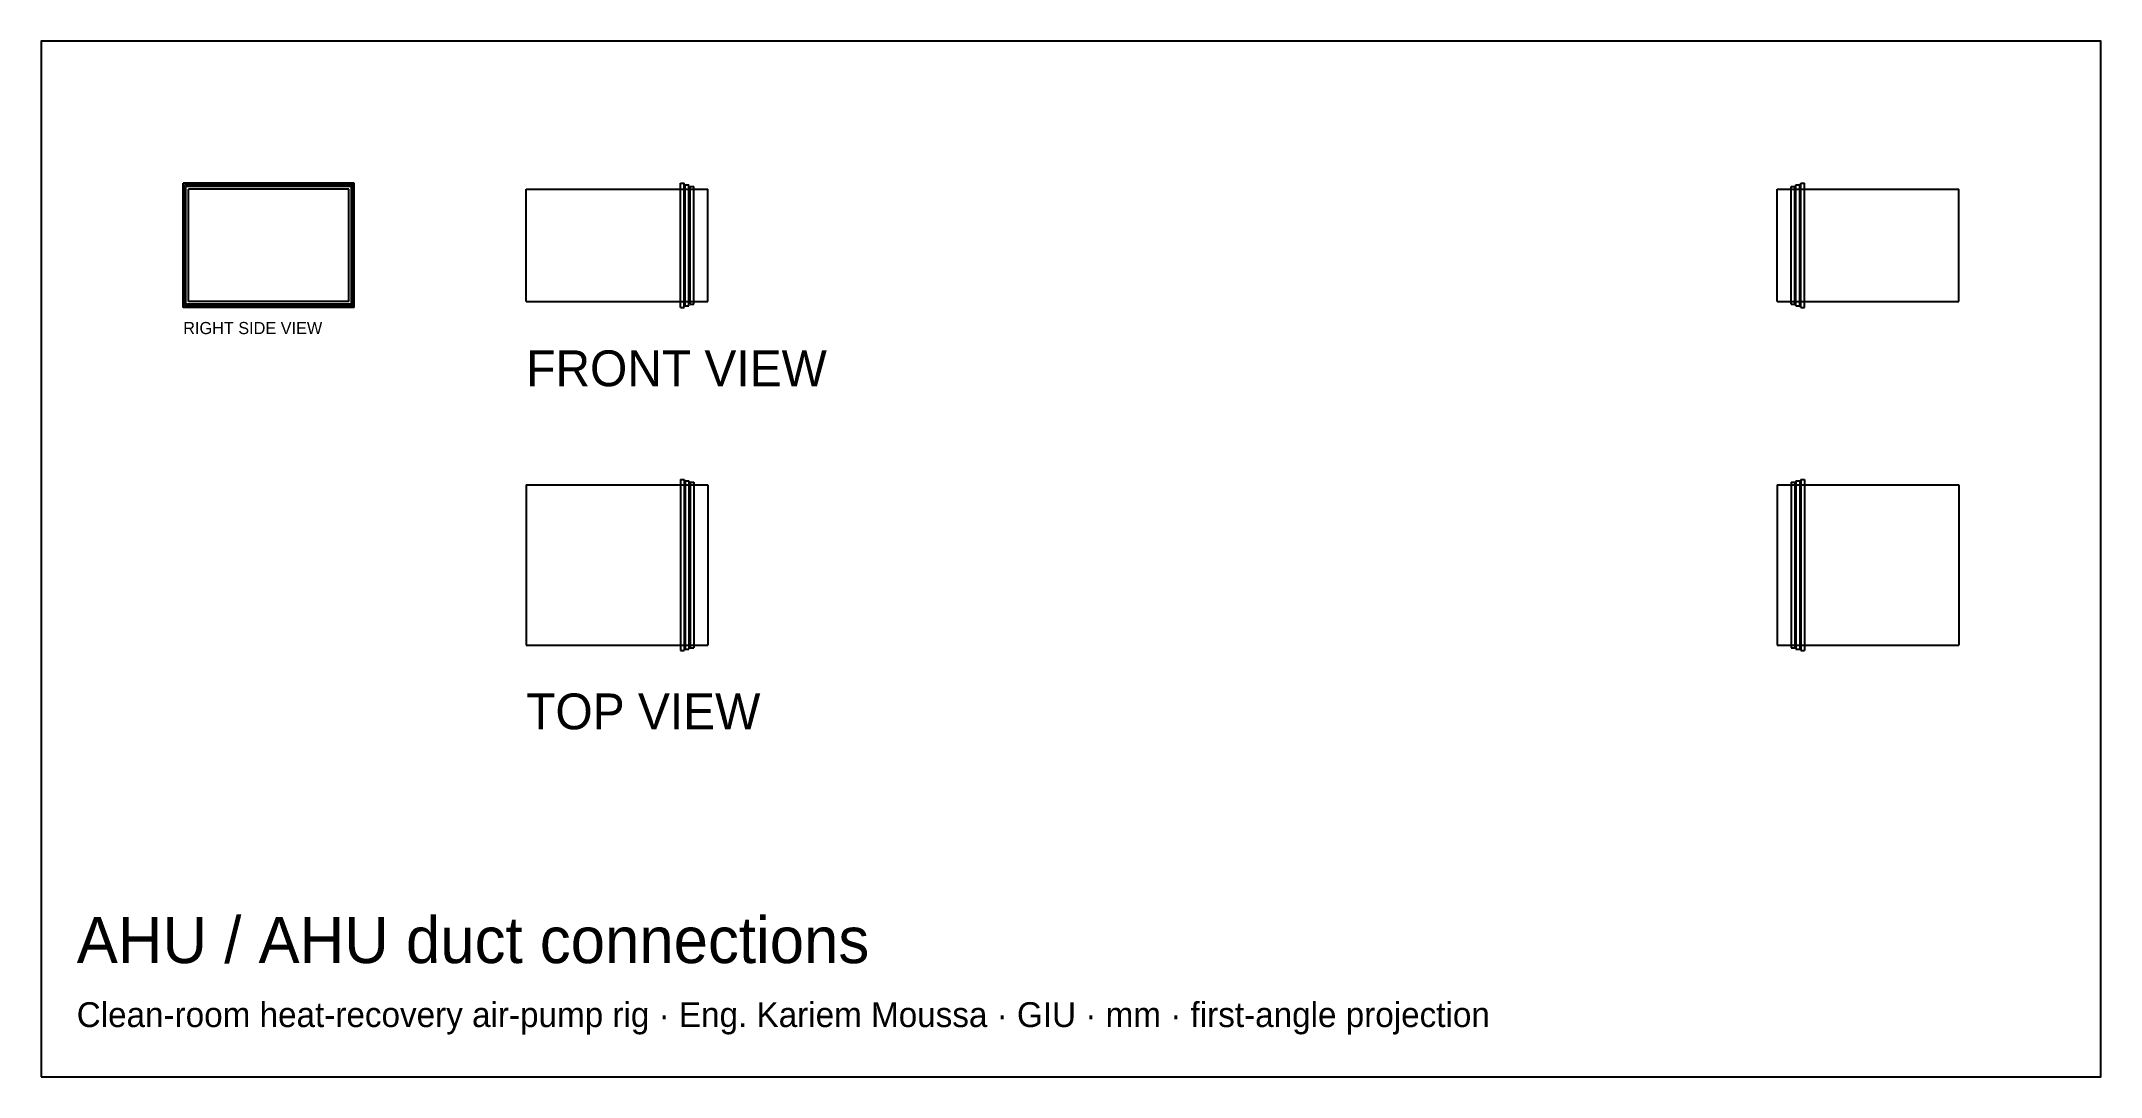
# Model space of a CAD drawing. Header units: millimetres. Extents: x -455 to -31, y -127 to 86.
import ezdxf

# ---------------------------------------------------------------- set-up
doc = ezdxf.new("R2010")
doc.units = ezdxf.units.MM
for name, color, linetype in [('BORDER', 7, 'Continuous'), ('HIDDEN', 8, 'Continuous'), ('TEXT', 5, 'Continuous'), ('VISIBLE', 7, 'Continuous')]:
    doc.layers.add(name, color=color, linetype=linetype)

msp = doc.modelspace()

# ---------------------------------------------------------------- linework, layer by layer
at = {"layer": 'BORDER'}
msp.add_lwpolyline([(-454.606, -126.946), (-30.77, -126.946), (-30.77, 86.07), (-454.606, 86.07)], close=True, dxfattribs=at)
at = {"layer": 'HIDDEN'}
for points in [[(-390.176, 56.84), (-425.376, 56.84)], [(-425.376, 31.32), (-425.376, 56.84)], [(-390.176, 56.84), (-425.376, 56.84)], [(-425.376, 31.32), (-425.376, 56.84)], [(-390.176, 56.84), (-425.376, 56.84)], [(-425.376, 31.32), (-425.376, 56.84)], [(-390.451, 56.51), (-425.101, 56.51)], [(-425.101, 31.65), (-425.101, 56.51)], [(-390.451, 56.51), (-425.101, 56.51)], [(-425.101, 31.65), (-425.101, 56.51)], [(-390.451, 56.51), (-425.101, 56.51)], [(-425.101, 31.65), (-425.101, 56.51)], [(-390.451, 56.51), (-425.101, 56.51)], [(-425.101, 31.65), (-425.101, 56.51)], [(-390.726, 56.18), (-424.826, 56.18)], [(-424.826, 31.98), (-424.826, 56.18)], [(-390.726, 56.18), (-424.826, 56.18)], [(-424.826, 31.98), (-424.826, 56.18)], [(-390.726, 56.18), (-424.826, 56.18)], [(-424.826, 31.98), (-424.826, 56.18)], [(-390.726, 56.18), (-424.826, 56.18)], [(-424.826, 31.98), (-424.826, 56.18)], [(-391.276, 55.63), (-424.276, 55.63)], [(-424.276, 32.53), (-424.276, 55.63)], [(-391.276, 55.63), (-424.276, 55.63)], [(-424.276, 32.53), (-424.276, 55.63)], [(-391.276, 55.63), (-424.276, 55.63)], [(-424.276, 32.53), (-424.276, 55.63)], [(-391.276, 32.53), (-391.276, 55.63)], [(-391.276, 32.53), (-391.276, 55.63)], [(-391.276, 32.53), (-391.276, 55.63)], [(-390.726, 31.98), (-390.726, 56.18)], [(-390.726, 31.98), (-390.726, 56.18)], [(-390.726, 31.98), (-390.726, 56.18)], [(-390.726, 31.98), (-390.726, 56.18)], [(-390.451, 31.65), (-390.451, 56.51)], [(-390.451, 31.65), (-390.451, 56.51)], [(-390.451, 31.65), (-390.451, 56.51)], [(-390.451, 31.65), (-390.451, 56.51)], [(-390.176, 31.32), (-390.176, 56.84)], [(-390.176, 31.32), (-390.176, 56.84)], [(-390.176, 31.32), (-390.176, 56.84)], [(-354.8, 55.63), (-317.4, 55.63)], [(-354.8, 32.53), (-354.8, 55.63)], [(-323.065, 56.84), (-322.295, 56.84)], [(-323.065, 31.32), (-323.065, 56.84)], [(-323.065, 55.63), (-322.295, 55.63)], [(-322.295, 31.32), (-322.295, 56.84)], [(-322.075, 56.51), (-321.305, 56.51)], [(-322.075, 31.65), (-322.075, 56.51)], [(-322.075, 55.63), (-321.305, 55.63)], [(-321.305, 31.65), (-321.305, 56.51)], [(-321.085, 56.18), (-320.315, 56.18)], [(-321.085, 31.98), (-321.085, 56.18)], [(-321.085, 55.63), (-320.315, 55.63)], [(-320.315, 31.98), (-320.315, 56.18)], [(-317.4, 32.53), (-317.4, 55.63)], [(-97.4, 55.63), (-60, 55.63)], [(-97.4, 32.53), (-97.4, 55.63)], [(-94.485, 56.18), (-93.715, 56.18)], [(-94.485, 31.98), (-94.485, 56.18)], [(-94.485, 55.63), (-93.715, 55.63)], [(-93.715, 31.98), (-93.715, 56.18)], [(-93.495, 56.51), (-92.725, 56.51)], [(-93.495, 31.65), (-93.495, 56.51)], [(-93.495, 55.63), (-92.725, 55.63)], [(-92.725, 31.65), (-92.725, 56.51)], [(-92.505, 56.84), (-91.735, 56.84)], [(-92.505, 31.32), (-92.505, 56.84)], [(-92.505, 55.63), (-91.735, 55.63)], [(-91.735, 31.32), (-91.735, 56.84)], [(-60, 32.53), (-60, 55.63)], [(-390.176, 31.32), (-425.376, 31.32)], [(-390.176, 31.32), (-425.376, 31.32)], [(-390.176, 31.32), (-425.376, 31.32)], [(-390.451, 31.65), (-425.101, 31.65)], [(-390.451, 31.65), (-425.101, 31.65)], [(-390.451, 31.65), (-425.101, 31.65)], [(-390.451, 31.65), (-425.101, 31.65)], [(-390.726, 31.98), (-424.826, 31.98)], [(-390.726, 31.98), (-424.826, 31.98)], [(-390.726, 31.98), (-424.826, 31.98)], [(-390.726, 31.98), (-424.826, 31.98)], [(-391.276, 32.53), (-424.276, 32.53)], [(-391.276, 32.53), (-424.276, 32.53)], [(-391.276, 32.53), (-424.276, 32.53)], [(-354.8, 32.53), (-317.4, 32.53)], [(-323.065, 32.53), (-322.295, 32.53)], [(-323.065, 31.32), (-322.295, 31.32)], [(-322.075, 32.53), (-321.305, 32.53)], [(-322.075, 31.65), (-321.305, 31.65)], [(-321.085, 32.53), (-320.315, 32.53)], [(-321.085, 31.98), (-320.315, 31.98)], [(-97.4, 32.53), (-60, 32.53)], [(-94.485, 32.53), (-93.715, 32.53)], [(-94.485, 31.98), (-93.715, 31.98)], [(-93.495, 32.53), (-92.725, 32.53)], [(-93.495, 31.65), (-92.725, 31.65)], [(-92.505, 32.53), (-91.735, 32.53)], [(-92.505, 31.32), (-91.735, 31.32)], [(-323.065, -4.056), (-322.295, -4.056)], [(-323.065, -4.056), (-323.065, -39.256)], [(-322.295, -4.056), (-322.295, -39.256)], [(-92.505, -4.056), (-91.735, -4.056)], [(-92.505, -4.056), (-92.505, -39.256)], [(-91.735, -4.056), (-91.735, -39.256)], [(-354.8, -5.156), (-317.4, -5.156)], [(-354.8, -5.156), (-354.8, -38.156)], [(-323.065, -5.156), (-322.295, -5.156)], [(-322.075, -4.331), (-321.305, -4.331)], [(-322.075, -4.331), (-322.075, -38.981)], [(-322.075, -5.156), (-321.305, -5.156)], [(-321.305, -4.331), (-321.305, -38.981)], [(-321.085, -4.606), (-320.315, -4.606)], [(-321.085, -4.606), (-321.085, -38.706)], [(-321.085, -5.156), (-320.315, -5.156)], [(-320.315, -4.606), (-320.315, -38.706)], [(-317.4, -5.156), (-317.4, -38.156)], [(-97.4, -5.156), (-60, -5.156)], [(-97.4, -5.156), (-97.4, -38.156)], [(-94.485, -4.606), (-93.715, -4.606)], [(-94.485, -4.606), (-94.485, -38.706)], [(-94.485, -5.156), (-93.715, -5.156)], [(-93.715, -4.606), (-93.715, -38.706)], [(-93.495, -4.331), (-92.725, -4.331)], [(-93.495, -4.331), (-93.495, -38.981)], [(-93.495, -5.156), (-92.725, -5.156)], [(-92.725, -4.331), (-92.725, -38.981)], [(-92.505, -5.156), (-91.735, -5.156)], [(-60, -5.156), (-60, -38.156)], [(-354.8, -38.156), (-317.4, -38.156)], [(-323.065, -38.156), (-322.295, -38.156)], [(-323.065, -39.256), (-322.295, -39.256)], [(-322.075, -38.156), (-321.305, -38.156)], [(-322.075, -38.981), (-321.305, -38.981)], [(-321.085, -38.156), (-320.315, -38.156)], [(-321.085, -38.706), (-320.315, -38.706)], [(-97.4, -38.156), (-60, -38.156)], [(-94.485, -38.156), (-93.715, -38.156)], [(-94.485, -38.706), (-93.715, -38.706)], [(-93.495, -38.156), (-92.725, -38.156)], [(-93.495, -38.981), (-92.725, -38.981)], [(-92.505, -38.156), (-91.735, -38.156)], [(-92.505, -39.256), (-91.735, -39.256)]]:
    msp.add_lwpolyline(points, dxfattribs=at)
at = {"layer": 'VISIBLE'}
for points in [[(-390.176, 56.84), (-425.376, 56.84)], [(-425.376, 31.32), (-425.376, 56.84)], [(-391.276, 55.63), (-424.276, 55.63)], [(-424.276, 32.53), (-424.276, 55.63)], [(-391.276, 32.53), (-391.276, 55.63)], [(-390.176, 31.32), (-390.176, 56.84)], [(-354.8, 55.63), (-323.065, 55.63)], [(-354.8, 32.53), (-354.8, 55.63)], [(-323.065, 56.84), (-322.295, 56.84)], [(-323.065, 31.32), (-323.065, 56.84)], [(-322.295, 31.32), (-322.295, 56.84)], [(-322.295, 55.63), (-322.075, 55.63)], [(-322.075, 56.51), (-321.305, 56.51)], [(-322.075, 31.65), (-322.075, 56.51)], [(-321.305, 31.65), (-321.305, 56.51)], [(-321.305, 55.63), (-321.085, 55.63)], [(-321.085, 56.18), (-320.315, 56.18)], [(-321.085, 31.98), (-321.085, 56.18)], [(-320.315, 31.98), (-320.315, 56.18)], [(-320.315, 55.63), (-317.4, 55.63)], [(-317.4, 32.53), (-317.4, 55.63)], [(-97.4, 55.63), (-94.485, 55.63)], [(-97.4, 32.53), (-97.4, 55.63)], [(-94.485, 56.18), (-93.715, 56.18)], [(-94.485, 31.98), (-94.485, 56.18)], [(-93.715, 31.98), (-93.715, 56.18)], [(-93.715, 55.63), (-93.495, 55.63)], [(-93.495, 56.51), (-92.725, 56.51)], [(-93.495, 31.65), (-93.495, 56.51)], [(-92.725, 31.65), (-92.725, 56.51)], [(-92.725, 55.63), (-92.505, 55.63)], [(-92.505, 56.84), (-91.735, 56.84)], [(-92.505, 31.32), (-92.505, 56.84)], [(-91.735, 31.32), (-91.735, 56.84)], [(-91.735, 55.63), (-60, 55.63)], [(-60, 32.53), (-60, 55.63)], [(-390.176, 31.32), (-425.376, 31.32)], [(-391.276, 32.53), (-424.276, 32.53)], [(-354.8, 32.53), (-323.065, 32.53)], [(-323.065, 31.32), (-322.295, 31.32)], [(-322.295, 32.53), (-322.075, 32.53)], [(-322.075, 31.65), (-321.305, 31.65)], [(-321.305, 32.53), (-321.085, 32.53)], [(-321.085, 31.98), (-320.315, 31.98)], [(-320.315, 32.53), (-317.4, 32.53)], [(-97.4, 32.53), (-94.485, 32.53)], [(-94.485, 31.98), (-93.715, 31.98)], [(-93.715, 32.53), (-93.495, 32.53)], [(-93.495, 31.65), (-92.725, 31.65)], [(-92.725, 32.53), (-92.505, 32.53)], [(-92.505, 31.32), (-91.735, 31.32)], [(-91.735, 32.53), (-60, 32.53)], [(-323.065, -4.056), (-322.295, -4.056)], [(-323.065, -4.056), (-323.065, -39.256)], [(-322.295, -4.056), (-322.295, -39.256)], [(-92.505, -4.056), (-91.735, -4.056)], [(-92.505, -4.056), (-92.505, -39.256)], [(-91.735, -4.056), (-91.735, -39.256)], [(-354.8, -5.156), (-323.065, -5.156)], [(-354.8, -5.156), (-354.8, -38.156)], [(-322.295, -5.156), (-322.075, -5.156)], [(-322.075, -4.331), (-321.305, -4.331)], [(-322.075, -4.331), (-322.075, -38.981)], [(-321.305, -4.331), (-321.305, -38.981)], [(-321.305, -5.156), (-321.085, -5.156)], [(-321.085, -4.606), (-320.315, -4.606)], [(-321.085, -4.606), (-321.085, -38.706)], [(-320.315, -4.606), (-320.315, -38.706)], [(-320.315, -5.156), (-317.4, -5.156)], [(-317.4, -5.156), (-317.4, -38.156)], [(-97.4, -5.156), (-94.485, -5.156)], [(-97.4, -5.156), (-97.4, -38.156)], [(-94.485, -4.606), (-93.715, -4.606)], [(-94.485, -4.606), (-94.485, -38.706)], [(-93.715, -4.606), (-93.715, -38.706)], [(-93.715, -5.156), (-93.495, -5.156)], [(-93.495, -4.331), (-92.725, -4.331)], [(-93.495, -4.331), (-93.495, -38.981)], [(-92.725, -4.331), (-92.725, -38.981)], [(-92.725, -5.156), (-92.505, -5.156)], [(-91.735, -5.156), (-60, -5.156)], [(-60, -5.156), (-60, -38.156)], [(-354.8, -38.156), (-323.065, -38.156)], [(-323.065, -39.256), (-322.295, -39.256)], [(-322.295, -38.156), (-322.075, -38.156)], [(-322.075, -38.981), (-321.305, -38.981)], [(-321.305, -38.156), (-321.085, -38.156)], [(-321.085, -38.706), (-320.315, -38.706)], [(-320.315, -38.156), (-317.4, -38.156)], [(-97.4, -38.156), (-94.485, -38.156)], [(-94.485, -38.706), (-93.715, -38.706)], [(-93.715, -38.156), (-93.495, -38.156)], [(-93.495, -38.981), (-92.725, -38.981)], [(-92.725, -38.156), (-92.505, -38.156)], [(-92.505, -39.256), (-91.735, -39.256)], [(-91.735, -38.156), (-60, -38.156)]]:
    msp.add_lwpolyline(points, dxfattribs=at)

# ---------------------------------------------------------------- texts
at = {"layer": 'TEXT'}
for s, height, p in [('RIGHT SIDE VIEW', 2.5, (-425.376, 25.82)), ('FRONT VIEW', 7.37, (-354.8, 15.106)), ('TOP VIEW', 7.37, (-354.8, -55.47)), ('AHU / AHU duct connections', 9.49978, (-447.299, -103.562)), ('Clean-room heat-recovery air-pump rig · Eng. Kariem Moussa · GIU · mm · first-angle projection', 5.11526, (-447.299, -116.716))]:
    msp.add_text(s, height=height, dxfattribs=at).set_placement(p)

doc.saveas('drawing.dxf')
